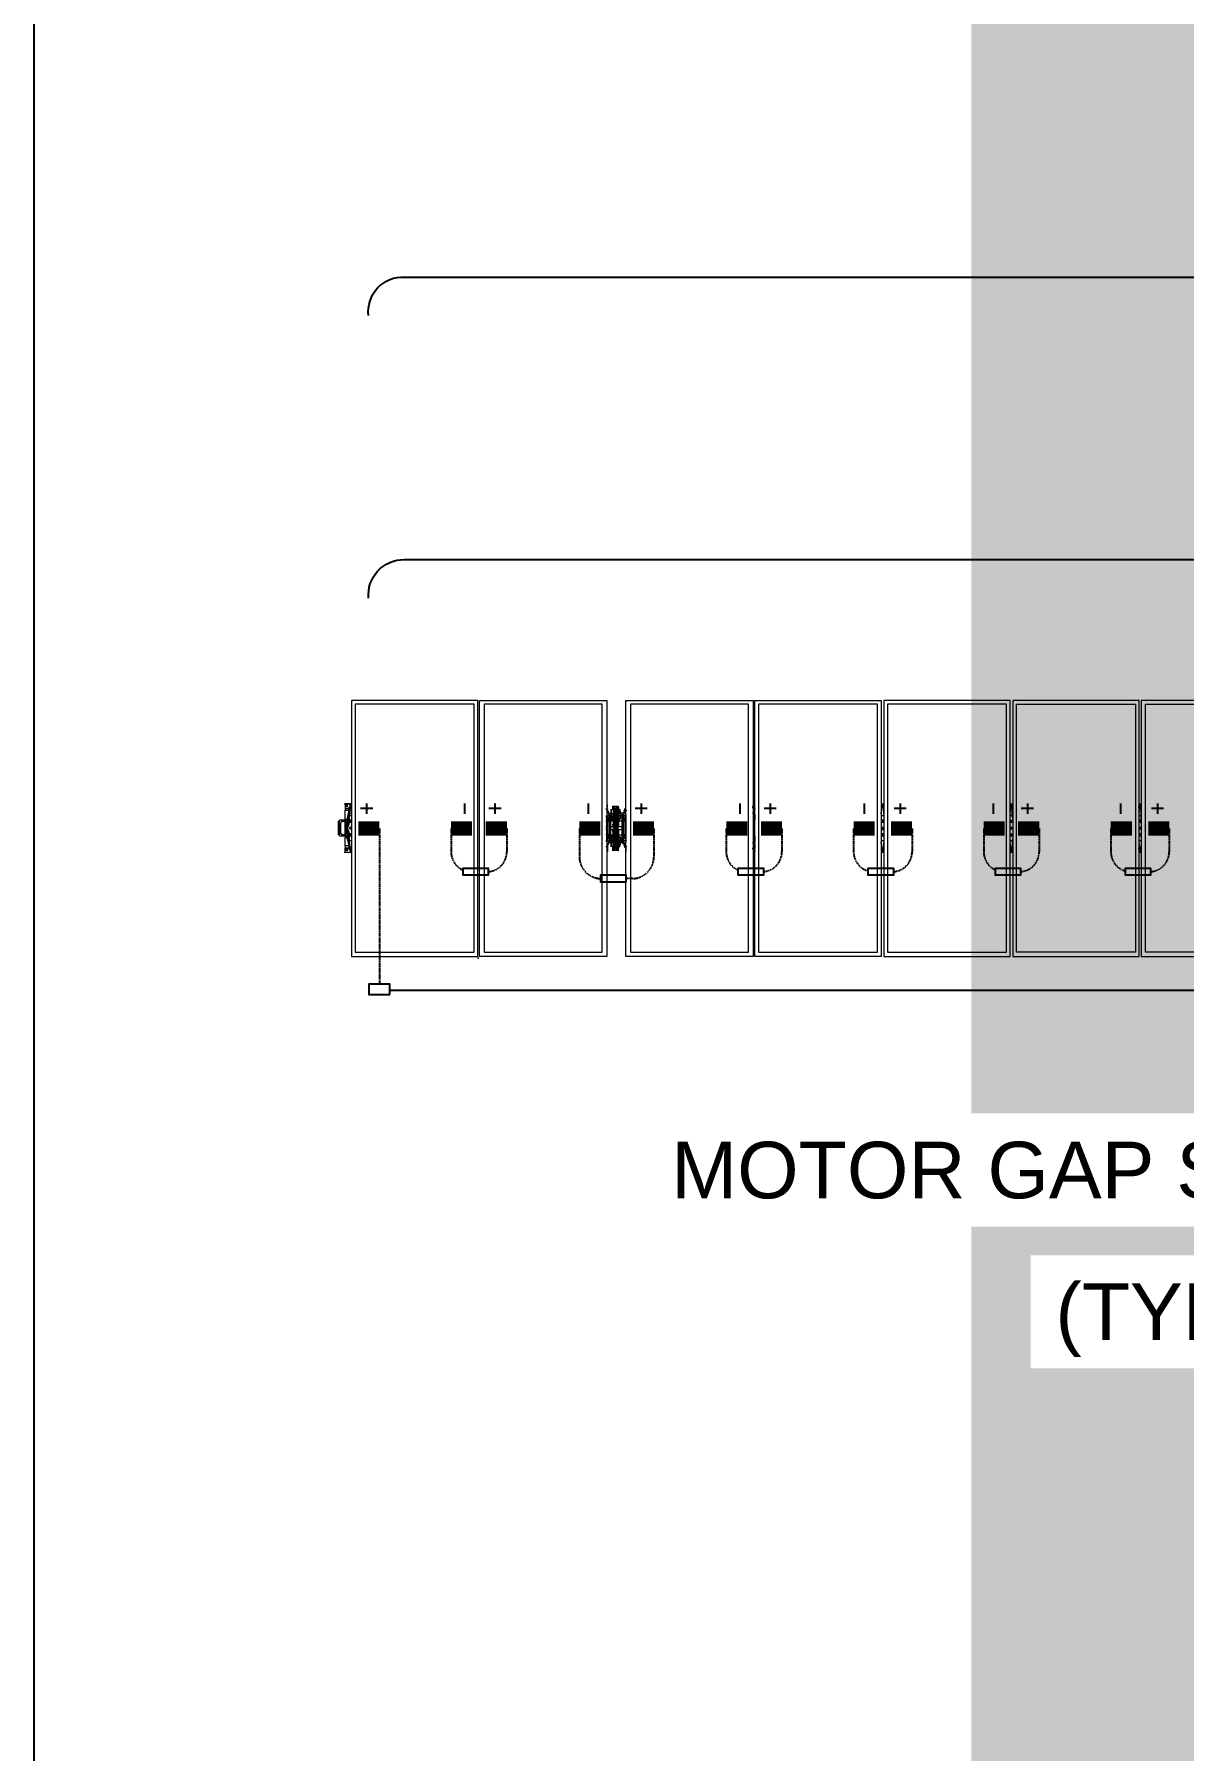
# Model space of a CAD drawing. Header units: feet. Extents: x -327 to 55127, y -2634 to 4121.
# Drawn here: x 0 to 406, y 2257 to 2864 of the extents above; entities that cross this region are included whole.
import ezdxf
from ezdxf import colors
from ezdxf.entities.mleader import LeaderData, LeaderLine
from ezdxf.enums import TextEntityAlignment as Align
from ezdxf.lldxf.tags import DXFTag
from ezdxf.math import Vec2, Vec3

# ---------------------------------------------------------------- set-up
doc = ezdxf.new("R2018")
doc.units = ezdxf.units.FT
doc.header["$MEASUREMENT"] = 0
doc.linetypes.add('HIDDEN', pattern=[0.375, 0.25, -0.125])
for name, color, linetype in [('E-DC HARNESS-POS', 10, 'DC HARNESS CABLE'), ('E-HARN-COMP', 8, 'Continuous'), ('E-TRNK-CABL-NEG', 6, 'HIDDEN'), ('E-TRUNK-CABLE-POS', 6, 'HIDDEN'), ('G-ANNO-TEXT', 1, 'Continuous'), ('Polarity-Text', 7, 'Continuous')]:
    doc.layers.add(name, color=color, linetype=linetype)
doc.styles.add('NEI-A', font='arial.ttf')
doc.styles.get("Standard").update_dxf_attribs({"font": 'arial.ttf'})
tags = doc.linetypes.add('DC HARNESS CABLE', pattern='A,0.5,-0.2,["DH",Standard,S=0.1,R=0,X=-0.1,Y=-0.05],-0.2', length=0.9).pattern_tags.tags
tags[6] = DXFTag(74, 10)

# ---------------------------------------------------------------- blocks, each defined once
blk = doc.blocks.new('A$Cc93f9aa1')
at = {"color": 2, "lineweight": 5}
blk.add_lwpolyline([(13.0495, 0.4683), (13.0511, 0.4716)], dxfattribs=at)
at = {"lineweight": 5}
for points in [[(11.8429, 0.4666), (11.6112, 0.4666), (11.6112, 0), (11.8429, 0)], [(11.6195, 0.4583), (11.8345, 0.4583), (11.8345, 0.0067), (11.6195, 0.0067)], [(11.8462, 0), (12.0762, 0), (12.0762, 0.4666), (11.8462, 0.4666)], [(11.8529, 0.0067), (11.8529, 0.4583), (12.0695, 0.4583), (12.0695, 0.0067)], [(12.0812, 0), (12.3112, 0), (12.3112, 0.4666), (12.0812, 0.4666)], [(12.3045, 0.0067), (12.3045, 0.4583), (12.0878, 0.4583), (12.0878, 0.0067)], [(12.5462, 0), (12.3162, 0), (12.3162, 0.4666), (12.5462, 0.4666)], [(12.5395, 0.0067), (12.5395, 0.4583), (12.3228, 0.4583), (12.3228, 0.0067)], [(12.7811, 0.4666), (12.7811, 0), (12.5495, 0), (12.5495, 0.4666)], [(12.7728, 0.4583), (12.5578, 0.4583), (12.5578, 0.0067), (12.7728, 0.0067)], [(12.8161, 0.4666), (13.0478, 0.4666), (13.0478, 0), (12.8161, 0)], [(12.8245, 0.4583), (12.8245, 0.0067), (13.0395, 0.0067), (13.0395, 0.4583)], [(13.2811, 0.4666), (13.0511, 0.4666), (13.0511, 0), (13.2811, 0)], [(13.0578, 0.4583), (13.0578, 0.0067), (13.2745, 0.0067), (13.2745, 0.4583)], [(12.7928, 0.2667), (12.7945, 0.2667), (12.7945, 0.2583), (12.7928, 0.2583)], [(12.7978, 0.2717), (12.7961, 0.2717)], [(12.7978, 0.2617), (12.7961, 0.2617)], [(12.8045, 0.2617), (12.8028, 0.2617)], [(11.8445, 0.235), (11.8445, 0.2333), (11.8429, 0.2333), (11.8429, 0.2317), (11.8445, 0.2317), (11.8462, 0.2317), (11.8462, 0.2333)], [(12.0795, 0.235), (12.0778, 0.2333), (12.0778, 0.2317), (12.0812, 0.2317), (12.0812, 0.2333), (12.0795, 0.2333)], [(12.3145, 0.235), (12.3128, 0.235), (12.3128, 0.2317), (12.3162, 0.2317), (12.3162, 0.2333), (12.3145, 0.2333)], [(12.5478, 0.235), (12.5478, 0.2333), (12.5462, 0.2333), (12.5462, 0.2317), (12.5478, 0.2317), (12.5495, 0.2317), (12.5495, 0.2333), (12.5495, 0.235)], [(12.7828, 0.245), (12.7811, 0.245)], [(12.7828, 0.235), (12.7811, 0.235)], [(12.7828, 0.23), (12.7811, 0.23)], [(12.7828, 0.22), (12.7811, 0.22)], [(12.7845, 0.2483), (12.7861, 0.2483), (12.7861, 0.245), (12.7845, 0.245), (12.7828, 0.2467), (12.7828, 0.2483)], [(12.7845, 0.2483), (12.7828, 0.2467), (12.7845, 0.245), (12.7861, 0.2467)], [(12.7861, 0.2167), (12.7861, 0.2183), (12.7861, 0.22), (12.7845, 0.22), (12.7828, 0.22), (12.7828, 0.2183), (12.7828, 0.2167), (12.7845, 0.2167)], [(12.7845, 0.22), (12.7828, 0.2183), (12.7845, 0.2167), (12.7861, 0.2183)], [(12.7861, 0.2467), (12.7845, 0.2467)], [(12.7945, 0.2483), (12.7928, 0.2483), (12.7911, 0.25), (12.7928, 0.2483)], [(12.7978, 0.2467), (12.7978, 0.2183), (12.7961, 0.2183), (12.7961, 0.2467)], [(12.7978, 0.2367), (12.7961, 0.2367)], [(12.7978, 0.23), (12.7961, 0.23)], [(12.7978, 0.23), (12.7961, 0.23)], [(12.8011, 0.2183), (12.8011, 0.2467), (12.8028, 0.2467), (12.8028, 0.2183)], [(12.8061, 0.23), (12.8045, 0.23)], [(12.8061, 0.23), (12.8045, 0.23)], [(12.8128, 0.2483), (12.8111, 0.2467), (12.8128, 0.245), (12.8145, 0.2467)], [(12.8128, 0.22), (12.8111, 0.2183), (12.8128, 0.2167), (12.8145, 0.2183)], [(12.8178, 0.235), (12.8161, 0.235)], [(12.8178, 0.23), (12.8161, 0.23)], [(13.2895, 0.25), (13.2878, 0.25)], [(13.2911, 0.23), (13.2895, 0.23), (13.2878, 0.22), (13.2895, 0.22)], [(13.2961, 0.22), (13.2945, 0.22)], [(12.7861, 0.2183), (12.7845, 0.2183)], [(12.7861, 0.2183), (12.7845, 0.2183)], [(12.7911, 0.2133), (12.7911, 0.215), (12.7945, 0.215), (12.7945, 0.2117), (12.7945, 0.21), (12.7928, 0.21), (12.7928, 0.2083)], [(12.7961, 0.2167), (12.7945, 0.2167)], [(12.7961, 0.1967), (12.7961, 0.195), (12.7945, 0.195)], [(12.7978, 0.2033), (12.7961, 0.2033)], [(12.7995, 0.1967), (12.7978, 0.1967)], [(12.7995, 0.195), (12.7978, 0.195)], [(12.8028, 0.195), (12.8011, 0.195)], [(12.8145, 0.21), (12.8145, 0.2133), (12.8161, 0.2133), (12.8161, 0.2117)]]:
    blk.add_lwpolyline(points, close=True, dxfattribs=at)
for points in [[(11.8462, 0.2767), (11.8429, 0.2767)], [(11.8445, 0.27), (11.8445, 0.2733), (11.8429, 0.2717), (11.8429, 0.27), (11.8429, 0.2683)], [(11.8445, 0.255), (11.8429, 0.255), (11.8429, 0.2633), (11.8445, 0.2733)], [(11.8445, 0.2467), (11.8429, 0.2467), (11.8429, 0.255)], [(11.8445, 0.2733), (11.8445, 0.275), (11.8445, 0.2733)], [(12.0812, 0.2767), (12.0762, 0.2767)], [(12.0762, 0.255), (12.0778, 0.255), (12.0778, 0.2633), (12.0795, 0.2733)], [(12.0812, 0.2467), (12.0778, 0.2467), (12.0762, 0.2467), (12.0762, 0.2517), (12.0778, 0.2533), (12.0778, 0.255)], [(12.0812, 0.275), (12.0795, 0.275), (12.0795, 0.2733), (12.0778, 0.2733), (12.0778, 0.27), (12.0778, 0.2683)], [(12.0795, 0.27), (12.0795, 0.2733), (12.0795, 0.275)], [(12.3162, 0.2767), (12.3112, 0.2767)], [(12.3128, 0.255), (12.3112, 0.255), (12.3112, 0.2567), (12.3128, 0.2633), (12.3128, 0.2733), (12.3128, 0.27), (12.3112, 0.2683)], [(12.3128, 0.2467), (12.3112, 0.2467), (12.3112, 0.255)], [(12.3145, 0.27), (12.3145, 0.2733), (12.3145, 0.275), (12.3128, 0.275), (12.3128, 0.2733), (12.3145, 0.2733)], [(12.5495, 0.2767), (12.5462, 0.2767)], [(12.5478, 0.255), (12.5462, 0.255), (12.5462, 0.2567), (12.5478, 0.2633), (12.5478, 0.2733), (12.5478, 0.275), (12.5478, 0.2733), (12.5478, 0.2717), (12.5462, 0.27), (12.5462, 0.2683)], [(12.5478, 0.2467), (12.5462, 0.2467), (12.5462, 0.255)], [(12.5478, 0.275), (12.5495, 0.275)], [(12.5495, 0.27), (12.5495, 0.2733)], [(12.7861, 0.2117), (12.7861, 0.2133), (12.7828, 0.2133), (12.7828, 0.2117), (12.7811, 0.21), (12.7811, 0.2133), (12.7828, 0.2133), (12.7828, 0.215), (12.7811, 0.215), (12.7811, 0.25), (12.7828, 0.25), (12.7828, 0.2517), (12.7828, 0.2533), (12.7811, 0.255), (12.7811, 0.2533), (12.7811, 0.255), (12.7811, 0.2517), (12.7861, 0.2517), (12.7861, 0.2533), (12.7861, 0.255), (12.7828, 0.265), (12.7811, 0.265), (12.7795, 0.2667)], [(12.7795, 0.255), (12.7795, 0.255)], [(12.7811, 0.2667), (12.7828, 0.2667), (12.7828, 0.2683), (12.7811, 0.2683), (12.7811, 0.27), (12.7811, 0.275)], [(12.7811, 0.27), (12.7811, 0.27)], [(12.7811, 0.2667), (12.7811, 0.2667)], [(12.7811, 0.265), (12.7861, 0.255), (12.7811, 0.255), (12.7811, 0.2567)], [(12.7811, 0.25), (12.7811, 0.2517)], [(12.7845, 0.2667), (12.7828, 0.2667), (12.7828, 0.2633), (12.7828, 0.265), (12.7845, 0.265), (12.7845, 0.2633)], [(12.7845, 0.2617), (12.7911, 0.2583), (12.7911, 0.2567)], [(12.7861, 0.2583), (12.7911, 0.2533)], [(12.7895, 0.2533), (12.7878, 0.2533), (12.7895, 0.2533), (12.7895, 0.2517), (12.7911, 0.2517), (12.7878, 0.255), (12.7878, 0.2517), (12.7861, 0.2517), (12.7878, 0.2517), (12.7878, 0.215), (12.7861, 0.215)], [(12.7861, 0.255), (12.7878, 0.255), (12.7861, 0.255), (12.7861, 0.2533)], [(12.7928, 0.2667), (12.7911, 0.2617), (12.7911, 0.25), (12.7911, 0.2517)], [(12.7911, 0.26), (12.7911, 0.25), (12.7928, 0.25), (12.7945, 0.2483), (12.7961, 0.2483)], [(12.7945, 0.255), (12.7945, 0.25), (12.7928, 0.25), (12.7911, 0.2517), (12.7928, 0.2567), (12.7928, 0.255), (12.7945, 0.255), (12.7945, 0.2583)], [(12.7928, 0.2667), (12.7928, 0.2667)], [(12.7928, 0.26), (12.7928, 0.26)], [(12.8045, 0.2683), (12.8028, 0.2683), (12.8011, 0.2683), (12.8011, 0.27), (12.7995, 0.27), (12.7978, 0.27), (12.7995, 0.27), (12.7978, 0.27), (12.7961, 0.2717), (12.7961, 0.2733), (12.7945, 0.2733), (12.7945, 0.27), (12.7961, 0.27), (12.7961, 0.2683), (12.7978, 0.2683), (12.7995, 0.2683), (12.7995, 0.2667)], [(12.7961, 0.27), (12.7945, 0.27), (12.7961, 0.27), (12.7978, 0.27), (12.7961, 0.27), (12.7978, 0.27), (12.7978, 0.2683), (12.7961, 0.2683), (12.7961, 0.2467)], [(12.7961, 0.2383), (12.7945, 0.2383), (12.7945, 0.2617), (12.7945, 0.27)], [(12.7945, 0.2667), (12.7961, 0.2667)], [(12.7961, 0.2733), (12.7978, 0.2733), (12.8028, 0.2733), (12.8045, 0.2733), (12.8061, 0.2733)], [(12.7961, 0.27), (12.7961, 0.27)], [(12.8028, 0.2467), (12.8028, 0.2683), (12.8011, 0.2683), (12.8011, 0.2467), (12.7995, 0.2467), (12.7995, 0.2183), (12.7978, 0.2183), (12.7978, 0.1967), (12.7961, 0.1967), (12.7961, 0.2183)], [(12.7978, 0.2717), (12.7995, 0.2717)], [(12.7978, 0.2667), (12.7995, 0.2667), (12.7995, 0.2467), (12.7978, 0.2467), (12.7978, 0.2683), (12.7995, 0.2683), (12.8011, 0.2683), (12.8028, 0.2683), (12.8028, 0.27), (12.8011, 0.27), (12.8028, 0.27), (12.8011, 0.27), (12.8028, 0.27), (12.8045, 0.27), (12.8028, 0.27), (12.8045, 0.27), (12.8061, 0.27)], [(12.8011, 0.2667), (12.8028, 0.2667)], [(12.8061, 0.2717), (12.8045, 0.2717), (12.8028, 0.27), (12.8045, 0.27), (12.8045, 0.2733), (12.8045, 0.2717)], [(12.8028, 0.2717), (12.8045, 0.2717), (12.8028, 0.2717)], [(12.8045, 0.27), (12.8045, 0.2617), (12.8045, 0.2383), (12.8028, 0.2383)], [(12.8028, 0.27), (12.8028, 0.27)], [(12.8078, 0.2517), (12.8078, 0.25), (12.8078, 0.2617), (12.8078, 0.2667), (12.8078, 0.2583), (12.8045, 0.2583), (12.8045, 0.2667), (12.8061, 0.2667), (12.8045, 0.2667)], [(12.8045, 0.2583), (12.8045, 0.255), (12.8078, 0.255), (12.8078, 0.2567), (12.8078, 0.2583)], [(12.8078, 0.2567), (12.8078, 0.2517), (12.8078, 0.25), (12.8061, 0.25), (12.8045, 0.255)], [(12.8061, 0.2667), (12.8061, 0.2667)], [(12.8061, 0.25), (12.8061, 0.2483), (12.8078, 0.25), (12.8061, 0.2483), (12.8078, 0.25), (12.8095, 0.25), (12.8095, 0.26)], [(12.8078, 0.26), (12.8078, 0.26)], [(12.8111, 0.255), (12.8095, 0.255), (12.8111, 0.255), (12.8111, 0.2533), (12.8111, 0.2517), (12.8145, 0.2517), (12.8145, 0.255), (12.8111, 0.255), (12.8161, 0.265), (12.8145, 0.265), (12.8161, 0.2667), (12.8145, 0.2667), (12.8145, 0.27), (12.8145, 0.275), (12.8161, 0.275)], [(12.8145, 0.265), (12.8095, 0.255), (12.8111, 0.255), (12.8111, 0.2533)], [(12.8145, 0.255), (12.8161, 0.255), (12.8161, 0.2533), (12.8161, 0.255), (12.8161, 0.2533), (12.8161, 0.2517), (12.8145, 0.2517), (12.8145, 0.25), (12.8161, 0.25), (12.8161, 0.215), (12.8145, 0.215), (12.8145, 0.2133), (12.8111, 0.2133), (12.8111, 0.2117), (12.8111, 0.21), (12.8095, 0.21), (12.8145, 0.2), (12.8161, 0.2), (12.8145, 0.2017)], [(12.8111, 0.215), (12.8095, 0.215), (12.8095, 0.2517), (12.8111, 0.2517), (12.8095, 0.2517), (12.8095, 0.255)], [(12.8095, 0.2517), (12.8095, 0.2517)], [(12.8111, 0.2517), (12.8111, 0.2517)], [(12.8145, 0.27), (12.8145, 0.27)], [(12.8145, 0.2667), (12.8145, 0.2667)], [(12.8161, 0.2567), (12.8161, 0.255)], [(12.8161, 0.2517), (12.8161, 0.25)], [(12.8178, 0.255), (12.8178, 0.255)], [(13.2928, 0.2767), (13.2811, 0.2767)], [(13.2828, 0.27), (13.2828, 0.2733), (13.2811, 0.2733), (13.2811, 0.2717)], [(13.2845, 0.255), (13.2845, 0.2467), (13.2811, 0.2467)], [(13.2811, 0.245), (13.2845, 0.245), (13.2861, 0.245), (13.2861, 0.2533), (13.2878, 0.25), (13.2878, 0.2467)], [(13.2945, 0.2767), (13.2928, 0.2767), (13.2928, 0.2683), (13.2861, 0.2683), (13.2861, 0.2717), (13.2845, 0.2717), (13.2845, 0.27), (13.2828, 0.2733), (13.2845, 0.255), (13.2861, 0.255), (13.2861, 0.2533), (13.2845, 0.27), (13.2845, 0.2683), (13.2845, 0.2667), (13.2861, 0.265), (13.2861, 0.2683), (13.2845, 0.2683)], [(13.2828, 0.2733), (13.2828, 0.275), (13.2828, 0.2733)], [(13.2845, 0.2667), (13.2878, 0.25), (13.2895, 0.25), (13.2861, 0.265), (13.2928, 0.265), (13.2928, 0.2683)], [(13.2928, 0.265), (13.2928, 0.25), (13.2895, 0.25), (13.2895, 0.2467), (13.2878, 0.2467), (13.2878, 0.245), (13.2861, 0.245), (13.2878, 0.245), (13.2895, 0.245), (13.2895, 0.2467), (13.2928, 0.2467), (13.2928, 0.25)], [(13.2895, 0.2733), (13.2878, 0.2733), (13.2911, 0.2733), (13.2928, 0.2733)], [(13.2878, 0.2717), (13.2911, 0.2717)], [(11.8462, 0.2467), (11.8429, 0.2467)], [(11.8462, 0.245), (11.8429, 0.245), (11.8445, 0.245)], [(11.8429, 0.245), (11.8429, 0.2433), (11.8462, 0.2433)], [(11.8462, 0.2217), (11.8429, 0.2217), (11.8429, 0.22)], [(11.8462, 0.22), (11.8429, 0.22), (11.8445, 0.22)], [(12.0762, 0.2467), (12.0778, 0.2467)], [(12.0812, 0.245), (12.0778, 0.245), (12.0762, 0.245)], [(12.0812, 0.2433), (12.0778, 0.2433), (12.0762, 0.2433)], [(12.0812, 0.2217), (12.0778, 0.2217), (12.0762, 0.2217)], [(12.0762, 0.22), (12.0778, 0.22), (12.0812, 0.22)], [(12.0778, 0.2433), (12.0778, 0.245)], [(12.0778, 0.22), (12.0778, 0.2217)], [(12.3162, 0.2467), (12.3112, 0.2467)], [(12.3162, 0.245), (12.3112, 0.245), (12.3128, 0.245)], [(12.3112, 0.245), (12.3112, 0.2433), (12.3162, 0.2433)], [(12.3162, 0.2217), (12.3112, 0.2217), (12.3112, 0.22)], [(12.3162, 0.22), (12.3112, 0.22), (12.3128, 0.22)], [(12.5495, 0.2467), (12.5462, 0.2467)], [(12.5495, 0.245), (12.5462, 0.245), (12.5478, 0.245)], [(12.5462, 0.245), (12.5462, 0.2433), (12.5495, 0.2433)], [(12.5495, 0.2217), (12.5462, 0.2217), (12.5462, 0.22)], [(12.5495, 0.22), (12.5462, 0.22), (12.5478, 0.22)], [(12.7811, 0.2467), (12.7828, 0.2467), (12.7828, 0.2483), (12.7845, 0.2483), (12.7861, 0.2483), (12.7861, 0.2467), (12.7878, 0.2467)], [(12.7811, 0.2183), (12.7828, 0.2183), (12.7828, 0.22), (12.7845, 0.22), (12.7861, 0.22), (12.7861, 0.2183), (12.7861, 0.2167), (12.7845, 0.2167), (12.7828, 0.2183)], [(12.7828, 0.2483), (12.7828, 0.2483)], [(12.7828, 0.2467), (12.7828, 0.245), (12.7845, 0.245), (12.7861, 0.245), (12.7861, 0.2467), (12.7845, 0.2467), (12.7861, 0.2467), (12.7845, 0.2467), (12.7861, 0.2467), (12.7845, 0.2467), (12.7861, 0.2467), (12.7845, 0.2467)], [(12.7828, 0.2467), (12.7828, 0.2467)], [(12.7828, 0.245), (12.7828, 0.245)], [(12.7828, 0.22), (12.7828, 0.22)], [(12.7845, 0.2483), (12.7845, 0.2483)], [(12.7845, 0.245), (12.7845, 0.245)], [(12.7845, 0.22), (12.7845, 0.22)], [(12.7861, 0.2483), (12.7861, 0.2483)], [(12.7861, 0.2467), (12.7861, 0.2467)], [(12.7861, 0.245), (12.7861, 0.245)], [(12.7861, 0.22), (12.7861, 0.22)], [(12.7945, 0.245), (12.7878, 0.245)], [(12.7978, 0.235), (12.7961, 0.235), (12.7945, 0.235), (12.7945, 0.2367), (12.7945, 0.2383), (12.7945, 0.2367), (12.7961, 0.235), (12.7878, 0.235), (12.7878, 0.23), (12.7961, 0.23), (12.7945, 0.2283), (12.7945, 0.2267), (12.7945, 0.23), (12.7961, 0.23), (12.7945, 0.23)], [(12.7878, 0.22), (12.7945, 0.22)], [(12.7945, 0.2467), (12.7945, 0.2483), (12.7961, 0.2483), (12.7945, 0.2483), (12.7945, 0.25)], [(12.7945, 0.195), (12.7945, 0.1933), (12.7961, 0.1933), (12.7961, 0.195), (12.7945, 0.195), (12.7945, 0.2033), (12.7945, 0.2267), (12.7961, 0.2267)], [(12.7961, 0.1933), (12.8028, 0.1933), (12.8045, 0.1933), (12.8028, 0.1933), (12.8028, 0.195), (12.8011, 0.195), (12.8028, 0.195), (12.8045, 0.195), (12.8045, 0.2033), (12.8028, 0.2033), (12.8045, 0.2033), (12.8045, 0.2267), (12.8028, 0.2267)], [(12.8028, 0.23), (12.8095, 0.23), (12.8095, 0.235), (12.8028, 0.235)], [(12.8095, 0.2483), (12.8045, 0.2483), (12.8061, 0.2483), (12.8078, 0.2483), (12.8061, 0.2483), (12.8078, 0.2483)], [(12.8095, 0.245), (12.8045, 0.245), (12.8061, 0.2467), (12.8095, 0.2467)], [(12.8061, 0.235), (12.8045, 0.235), (12.8045, 0.2383), (12.8061, 0.2383)], [(12.8045, 0.2383), (12.8045, 0.2367), (12.8061, 0.2367), (12.8045, 0.2367), (12.8045, 0.235)], [(12.8045, 0.2267), (12.8045, 0.23), (12.8045, 0.2267), (12.8061, 0.2267)], [(12.8095, 0.2183), (12.8061, 0.2183), (12.8045, 0.22), (12.8095, 0.22)], [(12.8095, 0.235), (12.8111, 0.235)], [(12.8111, 0.2467), (12.8111, 0.245), (12.8111, 0.2483), (12.8128, 0.2483), (12.8111, 0.2483), (12.8111, 0.2467), (12.8128, 0.2467), (12.8145, 0.2467), (12.8128, 0.245), (12.8111, 0.245), (12.8128, 0.245), (12.8145, 0.245), (12.8145, 0.2467), (12.8128, 0.2467), (12.8145, 0.2467), (12.8128, 0.2467), (12.8145, 0.2467), (12.8128, 0.2467), (12.8145, 0.2467), (12.8128, 0.2467), (12.8145, 0.2467), (12.8145, 0.2483), (12.8128, 0.2483), (12.8145, 0.2483), (12.8145, 0.2467)], [(12.8111, 0.2483), (12.8111, 0.2483)], [(12.8111, 0.2467), (12.8111, 0.2467)], [(12.8111, 0.245), (12.8111, 0.245)], [(12.8128, 0.2183), (12.8145, 0.2183), (12.8128, 0.2183), (12.8145, 0.2183), (12.8128, 0.2183), (12.8145, 0.2183), (12.8128, 0.2183), (12.8145, 0.2183), (12.8128, 0.2183), (12.8145, 0.2183), (12.8145, 0.22), (12.8128, 0.22), (12.8111, 0.22), (12.8111, 0.2183), (12.8111, 0.2167), (12.8128, 0.2167), (12.8145, 0.2183), (12.8145, 0.2167), (12.8128, 0.2167), (12.8111, 0.2167), (12.8111, 0.2183), (12.8111, 0.22), (12.8128, 0.22), (12.8145, 0.22), (12.8145, 0.2183)], [(12.8111, 0.22), (12.8111, 0.22)], [(12.8128, 0.2483), (12.8128, 0.2483)], [(12.8128, 0.245), (12.8128, 0.245)], [(12.8128, 0.22), (12.8128, 0.22)], [(12.8145, 0.2483), (12.8145, 0.2483)], [(12.8145, 0.2467), (12.8145, 0.2467)], [(12.8145, 0.245), (12.8145, 0.245)], [(12.8145, 0.22), (12.8145, 0.22)], [(12.8161, 0.245), (12.8178, 0.245)], [(12.8161, 0.22), (12.8178, 0.22)], [(13.2811, 0.2433), (13.2845, 0.2433), (13.2845, 0.245), (13.2845, 0.2433), (13.2845, 0.245)], [(13.2811, 0.2317), (13.2845, 0.2317), (13.2845, 0.2333), (13.2828, 0.2333), (13.2828, 0.235), (13.2811, 0.2333)], [(13.2861, 0.2217), (13.2845, 0.2217), (13.2845, 0.22), (13.2845, 0.2217), (13.2811, 0.2217)], [(13.2811, 0.22), (13.2845, 0.22), (13.2861, 0.22), (13.2878, 0.22)], [(13.2828, 0.1917), (13.2845, 0.21), (13.2861, 0.2117), (13.2861, 0.22), (13.2878, 0.22), (13.2895, 0.22), (13.2895, 0.2183), (13.2878, 0.2183), (13.2878, 0.22), (13.2878, 0.215), (13.2878, 0.2167), (13.2895, 0.2167), (13.2878, 0.2167), (13.2878, 0.215), (13.2845, 0.2), (13.2861, 0.2), (13.2895, 0.2167), (13.2928, 0.2167), (13.2928, 0.2)], [(13.2895, 0.2317), (13.2895, 0.235), (13.2861, 0.2433), (13.2861, 0.245), (13.2845, 0.245), (13.2845, 0.2467)], [(13.2878, 0.235), (13.2845, 0.2433), (13.2861, 0.2433), (13.2845, 0.2433), (13.2861, 0.2433), (13.2861, 0.245), (13.2845, 0.245), (13.2861, 0.245)], [(13.2895, 0.235), (13.2878, 0.235), (13.2878, 0.2317), (13.2845, 0.2233)], [(13.2845, 0.2217), (13.2845, 0.22), (13.2861, 0.22), (13.2861, 0.2217), (13.2845, 0.2217), (13.2861, 0.2217), (13.2845, 0.22), (13.2861, 0.22), (13.2845, 0.22), (13.2845, 0.2183), (13.2845, 0.21)], [(13.2878, 0.2217), (13.2861, 0.2217), (13.2895, 0.23), (13.2911, 0.23)], [(13.2878, 0.245), (13.2895, 0.235), (13.2911, 0.235), (13.2895, 0.235), (13.2895, 0.23), (13.2878, 0.23)], [(13.2911, 0.2317), (13.2911, 0.235), (13.2895, 0.245)], [(13.2945, 0.2467), (13.2928, 0.2467), (13.2945, 0.2467), (13.2961, 0.245), (13.2978, 0.245), (13.2961, 0.245), (13.2928, 0.245), (13.2928, 0.2183), (13.2945, 0.2183), (13.2945, 0.22), (13.2961, 0.22), (13.2961, 0.2183), (13.2961, 0.22), (13.2978, 0.22), (13.2995, 0.22), (13.2995, 0.2217)], [(13.2978, 0.2467), (13.2961, 0.2467), (13.2945, 0.2467), (13.2928, 0.2467), (13.2928, 0.245), (13.2945, 0.245)], [(13.2928, 0.2467), (13.2961, 0.2467), (13.2978, 0.2467), (13.2978, 0.245), (13.2995, 0.245), (13.2995, 0.2433), (13.3011, 0.2433)], [(13.2928, 0.22), (13.2928, 0.2233), (13.2928, 0.2417), (13.2928, 0.245)], [(13.3011, 0.2217), (13.2995, 0.2217), (13.2995, 0.22), (13.2978, 0.22), (13.2978, 0.2183), (13.2961, 0.2183), (13.2928, 0.2183), (13.2945, 0.2183), (13.2995, 0.2183), (13.3028, 0.2183)], [(13.2945, 0.22), (13.2928, 0.22), (13.2961, 0.22), (13.2978, 0.22), (13.2961, 0.22), (13.2978, 0.22), (13.2995, 0.22)], [(13.3028, 0.2467), (13.2995, 0.2467), (13.2945, 0.2467), (13.2961, 0.2467), (13.2961, 0.245)], [(13.2995, 0.2433), (13.2995, 0.245), (13.2978, 0.245), (13.2961, 0.245), (13.2961, 0.2467)], [(13.2995, 0.245), (13.2978, 0.245)], [(13.3011, 0.2283), (13.3011, 0.2233), (13.3011, 0.2433), (13.3011, 0.2383)], [(13.3011, 0.2267), (13.3011, 0.2283), (13.3011, 0.2383), (13.3028, 0.2383)], [(13.3011, 0.2367), (13.3011, 0.2383), (13.3011, 0.2367)], [(13.3028, 0.245), (13.3045, 0.245), (13.3045, 0.22), (13.3028, 0.22)], [(11.8445, 0.2183), (11.8429, 0.2183), (11.8429, 0.21), (11.8429, 0.2), (11.8445, 0.1933), (11.8445, 0.1917), (11.8462, 0.1917)], [(11.8429, 0.2183), (11.8462, 0.2183)], [(11.8445, 0.19), (11.8445, 0.1933), (11.8429, 0.1933), (11.8429, 0.195), (11.8429, 0.1967)], [(11.8462, 0.1883), (11.8429, 0.1883)], [(11.8445, 0.195), (11.8445, 0.1917), (11.8445, 0.19), (11.8462, 0.19)], [(12.0778, 0.21), (12.0778, 0.2117), (12.0762, 0.215), (12.0762, 0.2183), (12.0778, 0.2183), (12.0762, 0.2183)], [(12.0762, 0.21), (12.0778, 0.21), (12.0778, 0.2), (12.0795, 0.1933), (12.0795, 0.1917), (12.0812, 0.1917)], [(12.0812, 0.1883), (12.0762, 0.1883)], [(12.0812, 0.2183), (12.0778, 0.2183)], [(12.0778, 0.1967), (12.0778, 0.195), (12.0778, 0.1917), (12.0795, 0.1917), (12.0795, 0.19), (12.0795, 0.1917), (12.0795, 0.195)], [(12.3145, 0.1917), (12.3128, 0.1917), (12.3128, 0.2), (12.3112, 0.21), (12.3112, 0.2183), (12.3128, 0.2183)], [(12.3112, 0.2183), (12.3162, 0.2183)], [(12.3112, 0.1967), (12.3128, 0.195), (12.3128, 0.19), (12.3145, 0.19), (12.3145, 0.1917), (12.3145, 0.195)], [(12.3162, 0.1883), (12.3112, 0.1883)], [(12.5478, 0.1917), (12.5478, 0.2), (12.5462, 0.21), (12.5462, 0.2183), (12.5478, 0.2183)], [(12.5462, 0.2183), (12.5495, 0.2183)], [(12.5462, 0.1967), (12.5462, 0.195), (12.5478, 0.1933), (12.5478, 0.19), (12.5495, 0.19)], [(12.5495, 0.1883), (12.5462, 0.1883)], [(12.5495, 0.195), (12.5495, 0.1917), (12.5478, 0.1917), (12.5478, 0.19)], [(12.7795, 0.21), (12.7795, 0.21)], [(12.7811, 0.2017), (12.7795, 0.2)], [(12.7811, 0.2133), (12.7811, 0.215)], [(12.7811, 0.2117), (12.7811, 0.21), (12.7861, 0.21), (12.7811, 0.2), (12.7828, 0.2), (12.7861, 0.21), (12.7861, 0.2117), (12.7861, 0.21), (12.7878, 0.21), (12.7911, 0.2133), (12.7895, 0.2133), (12.7895, 0.2117), (12.7878, 0.2117), (12.7895, 0.2117)], [(12.7811, 0.1983), (12.7828, 0.1983), (12.7811, 0.1967)], [(12.7811, 0.1983), (12.7811, 0.1983)], [(12.7811, 0.195), (12.7811, 0.19)], [(12.7811, 0.195), (12.7811, 0.195)], [(12.7828, 0.2183), (12.7828, 0.2183)], [(12.7828, 0.2167), (12.7828, 0.2167)], [(12.7845, 0.2017), (12.7845, 0.2), (12.7828, 0.2), (12.7828, 0.2017), (12.7828, 0.1983), (12.7845, 0.1983)], [(12.7845, 0.2183), (12.7861, 0.2183)], [(12.7845, 0.2183), (12.7861, 0.2183)], [(12.7845, 0.2183), (12.7861, 0.2183)], [(12.7845, 0.2183), (12.7861, 0.2183)], [(12.7845, 0.2183), (12.7861, 0.2183)], [(12.7845, 0.2167), (12.7845, 0.2167)], [(12.7845, 0.2033), (12.7911, 0.2067), (12.7911, 0.2083)], [(12.7861, 0.2183), (12.7861, 0.2183)], [(12.7861, 0.2167), (12.7861, 0.2167)], [(12.7861, 0.215), (12.7861, 0.215)], [(12.7861, 0.2133), (12.7878, 0.2133), (12.7878, 0.21), (12.7861, 0.21)], [(12.7861, 0.2067), (12.7911, 0.2117)], [(12.7878, 0.215), (12.7878, 0.215)], [(12.7911, 0.205), (12.7911, 0.215), (12.7928, 0.2167), (12.7945, 0.2167), (12.7928, 0.2167), (12.7911, 0.215)], [(12.7928, 0.1983), (12.7911, 0.205), (12.7911, 0.215), (12.7911, 0.2133)], [(12.7945, 0.215), (12.7945, 0.2167), (12.7928, 0.215)], [(12.7945, 0.2067), (12.7945, 0.1983), (12.7928, 0.1983), (12.7928, 0.2067), (12.7945, 0.2067), (12.7945, 0.21)], [(12.7928, 0.205), (12.7928, 0.205)], [(12.7961, 0.2167), (12.7945, 0.2167), (12.7945, 0.2183)], [(12.7945, 0.1983), (12.7961, 0.1983)], [(12.7978, 0.1933), (12.7961, 0.1933), (12.7978, 0.1933), (12.7961, 0.1933), (12.7978, 0.195), (12.7995, 0.195), (12.7978, 0.195), (12.7978, 0.1967)], [(12.7978, 0.195), (12.7961, 0.195), (12.7961, 0.1967)], [(12.8028, 0.2183), (12.8028, 0.1967), (12.8011, 0.1967), (12.8011, 0.2183), (12.7995, 0.2183), (12.7995, 0.1983), (12.7978, 0.1983)], [(12.7995, 0.1983), (12.7995, 0.1967), (12.8011, 0.1967), (12.8028, 0.1967), (12.8011, 0.1967), (12.8011, 0.195), (12.8028, 0.195), (12.8045, 0.1933), (12.8061, 0.1933), (12.8045, 0.1933), (12.8028, 0.1933)], [(12.8011, 0.1983), (12.8028, 0.1983)], [(12.8028, 0.195), (12.8028, 0.1967), (12.8028, 0.195), (12.8045, 0.195), (12.8045, 0.1933)], [(12.8061, 0.195), (12.8045, 0.195), (12.8028, 0.1967)], [(12.8095, 0.205), (12.8095, 0.215), (12.8078, 0.215), (12.8061, 0.2167), (12.8045, 0.2167), (12.8095, 0.2167)], [(12.8045, 0.21), (12.8045, 0.2067), (12.8078, 0.2067), (12.8078, 0.2083), (12.8078, 0.21), (12.8061, 0.21), (12.8045, 0.2117), (12.8061, 0.215), (12.8078, 0.215), (12.8078, 0.2083)], [(12.8045, 0.1983), (12.8061, 0.1983), (12.8045, 0.1983), (12.8045, 0.2067)], [(12.8061, 0.215), (12.8061, 0.2167), (12.8078, 0.2167), (12.8061, 0.2167), (12.8078, 0.215), (12.8061, 0.2167), (12.8078, 0.2167)], [(12.8078, 0.2067), (12.8078, 0.1983), (12.8078, 0.215), (12.8078, 0.2133)], [(12.8078, 0.205), (12.8078, 0.205)], [(12.8095, 0.215), (12.8095, 0.215)], [(12.8111, 0.2117), (12.8095, 0.2117), (12.8095, 0.21), (12.8095, 0.2133), (12.8111, 0.2133)], [(12.8095, 0.21), (12.8111, 0.21)], [(12.8111, 0.2183), (12.8111, 0.2183)], [(12.8111, 0.2167), (12.8111, 0.2167)], [(12.8111, 0.215), (12.8111, 0.215)], [(12.8161, 0.2), (12.8111, 0.21), (12.8145, 0.21)], [(12.8128, 0.2167), (12.8128, 0.2167)], [(12.8145, 0.2183), (12.8145, 0.2183)], [(12.8145, 0.2167), (12.8145, 0.2167)], [(12.8145, 0.1967), (12.8145, 0.1983), (12.8161, 0.1983)], [(12.8145, 0.1983), (12.8145, 0.1983)], [(12.8145, 0.195), (12.8145, 0.19), (12.8161, 0.19)], [(12.8161, 0.215), (12.8161, 0.2133)], [(12.8178, 0.2117), (12.8161, 0.2117), (12.8161, 0.21)], [(12.8178, 0.21), (12.8178, 0.21)], [(13.2811, 0.2183), (13.2845, 0.2183)], [(13.2811, 0.1933), (13.2828, 0.1917), (13.2828, 0.19), (13.2845, 0.19)], [(13.2811, 0.1883), (13.2928, 0.1883)], [(13.2945, 0.1883), (13.2928, 0.1883), (13.2928, 0.1967), (13.2861, 0.1967), (13.2861, 0.195), (13.2845, 0.195), (13.2828, 0.1917), (13.2828, 0.19)], [(13.2845, 0.1917), (13.2828, 0.1917), (13.2828, 0.195)], [(13.2845, 0.1967), (13.2845, 0.195), (13.2861, 0.2117), (13.2878, 0.215), (13.2895, 0.215)], [(13.2928, 0.1967), (13.2928, 0.2), (13.2861, 0.2), (13.2861, 0.1967), (13.2845, 0.1967), (13.2845, 0.1983)], [(13.2911, 0.1933), (13.2878, 0.1933)], [(13.2895, 0.1917), (13.2878, 0.1917), (13.2911, 0.1917), (13.2928, 0.1917)], [(13.2928, 0.2167), (13.2928, 0.2183), (13.2895, 0.2183), (13.2895, 0.2167)], [(13.2928, 0.2183), (13.2945, 0.2183)]]:
    blk.add_lwpolyline(points, dxfattribs=at)
at = {"color": 8, "lineweight": 5, "true_color": 0x808080}
for points in [[(11.8462, 0.2767), (11.8429, 0.2767)], [(11.8429, 0.2733), (11.8429, 0.275), (11.8445, 0.275)], [(11.8429, 0.2617), (11.8429, 0.27), (11.8445, 0.27)], [(11.8429, 0.2667), (11.8429, 0.2683)], [(11.8462, 0.255), (11.8429, 0.255)], [(11.8445, 0.2733), (11.8445, 0.2733)], [(11.8445, 0.2733), (11.8462, 0.2583)], [(11.8462, 0.2683), (11.8462, 0.27)], [(12.0812, 0.2767), (12.0762, 0.2767)], [(12.0762, 0.2733), (12.0778, 0.2733), (12.0778, 0.275), (12.0795, 0.275)], [(12.0762, 0.27), (12.0778, 0.27), (12.0778, 0.2683), (12.0762, 0.2617)], [(12.0762, 0.2683), (12.0778, 0.2683), (12.0762, 0.2667)], [(12.0812, 0.255), (12.0778, 0.255)], [(12.0795, 0.2733), (12.0795, 0.2733)], [(12.0795, 0.2733), (12.0812, 0.2583)], [(12.0812, 0.2683), (12.0812, 0.27)], [(12.3162, 0.2767), (12.3112, 0.2767)], [(12.3112, 0.2733), (12.3128, 0.2733), (12.3128, 0.275)], [(12.3112, 0.27), (12.3128, 0.27), (12.3128, 0.2683), (12.3112, 0.2617)], [(12.3112, 0.2667), (12.3112, 0.2683), (12.3128, 0.2683)], [(12.3162, 0.255), (12.3112, 0.255)], [(12.3145, 0.2733), (12.3145, 0.2733)], [(12.3145, 0.2733), (12.3162, 0.2583)], [(12.3162, 0.2683), (12.3145, 0.27)], [(12.5495, 0.2767), (12.5462, 0.2767)], [(12.5462, 0.2733), (12.5462, 0.275), (12.5478, 0.275)], [(12.5462, 0.2617), (12.5462, 0.27), (12.5478, 0.27)], [(12.5462, 0.2667), (12.5462, 0.2683)], [(12.5495, 0.255), (12.5462, 0.255)], [(12.5478, 0.2733), (12.5495, 0.2583)], [(12.5495, 0.2733), (12.5495, 0.2733)], [(12.5495, 0.2683), (12.5495, 0.27)], [(12.7795, 0.2567), (12.7795, 0.2567)], [(12.7811, 0.2567), (12.7828, 0.2567)], [(12.7845, 0.26), (12.7861, 0.2583), (12.7878, 0.2583), (12.7895, 0.2567), (12.7911, 0.255)], [(12.7861, 0.2483), (12.7861, 0.2517)], [(12.7945, 0.2617), (12.7945, 0.27)], [(12.7945, 0.2583), (12.7961, 0.2583)], [(12.7945, 0.255), (12.7961, 0.255)], [(12.7961, 0.2733), (12.7961, 0.2717)], [(12.7961, 0.2717), (12.7961, 0.2717)], [(12.7961, 0.27), (12.7978, 0.27), (12.7995, 0.27), (12.7978, 0.27), (12.7995, 0.27), (12.8011, 0.27), (12.8028, 0.27), (12.8011, 0.27)], [(12.7961, 0.2617), (12.7961, 0.2383), (12.7961, 0.235), (12.7978, 0.235)], [(12.8028, 0.2717), (12.8028, 0.2733)], [(12.8028, 0.2717), (12.8028, 0.2717)], [(12.8028, 0.27), (12.8045, 0.27), (12.8045, 0.2617)], [(12.8028, 0.2617), (12.8028, 0.2383), (12.8028, 0.235)], [(12.8045, 0.2583), (12.8061, 0.2583)], [(12.8045, 0.255), (12.8061, 0.255)], [(12.8111, 0.2517), (12.8111, 0.2483)], [(12.8161, 0.2667), (12.8178, 0.2667)], [(12.8161, 0.2567), (12.8178, 0.2567)], [(12.8161, 0.2567), (12.8161, 0.2567)], [(13.2928, 0.2767), (13.2811, 0.2767)], [(13.2811, 0.275), (13.2828, 0.275)], [(13.2811, 0.265), (13.2828, 0.2733)], [(13.2845, 0.255), (13.2811, 0.255)], [(12.7828, 0.25), (12.7828, 0.2483)], [(12.7828, 0.245), (12.7828, 0.22)], [(12.7861, 0.22), (12.7861, 0.245)], [(12.7945, 0.25), (12.7961, 0.25)], [(12.7961, 0.2033), (12.7961, 0.2267), (12.7961, 0.23), (12.7978, 0.23)], [(12.8028, 0.2033), (12.8028, 0.23)], [(12.8045, 0.25), (12.8061, 0.25)], [(12.8045, 0.235), (12.8061, 0.235)], [(12.8045, 0.23), (12.8061, 0.23)], [(12.8111, 0.245), (12.8111, 0.22)], [(12.8145, 0.2483), (12.8145, 0.25)], [(12.8145, 0.22), (12.8145, 0.245)], [(13.2961, 0.245), (13.2978, 0.245)], [(13.2961, 0.22), (13.2978, 0.22)], [(13.3028, 0.2467), (13.3028, 0.2183)], [(11.8429, 0.21), (11.8462, 0.21)], [(11.8429, 0.2033), (11.8429, 0.195), (11.8445, 0.195)], [(11.8445, 0.1967), (11.8429, 0.1967), (11.8429, 0.1983)], [(11.8445, 0.19), (11.8429, 0.19), (11.8429, 0.1917)], [(11.8462, 0.1883), (11.8429, 0.1883)], [(11.8462, 0.2067), (11.8445, 0.1917)], [(11.8445, 0.1917), (11.8445, 0.1917)], [(11.8462, 0.1967), (11.8462, 0.195), (11.8479, 0.195)], [(12.0762, 0.195), (12.0778, 0.195), (12.0778, 0.1967), (12.0762, 0.2033)], [(12.0762, 0.1967), (12.0778, 0.1967), (12.0762, 0.1983)], [(12.0795, 0.19), (12.0778, 0.19), (12.0778, 0.1917), (12.0762, 0.1917)], [(12.0812, 0.1883), (12.0762, 0.1883)], [(12.0778, 0.21), (12.0812, 0.21)], [(12.0812, 0.2067), (12.0795, 0.1917)], [(12.0795, 0.1917), (12.0795, 0.1917)], [(12.0812, 0.1967), (12.0812, 0.195), (12.0828, 0.195)], [(12.3112, 0.21), (12.3162, 0.21)], [(12.3112, 0.195), (12.3128, 0.195), (12.3128, 0.1967), (12.3112, 0.2033)], [(12.3112, 0.1967), (12.3112, 0.1983)], [(12.3128, 0.19), (12.3128, 0.1917), (12.3112, 0.1917)], [(12.3162, 0.1883), (12.3112, 0.1883)], [(12.3162, 0.2067), (12.3145, 0.1917)], [(12.3145, 0.195), (12.3162, 0.1967)], [(12.3145, 0.195), (12.3162, 0.195), (12.3145, 0.195)], [(12.3145, 0.1917), (12.3145, 0.1917)], [(12.5462, 0.21), (12.5495, 0.21)], [(12.5462, 0.2033), (12.5462, 0.195), (12.5478, 0.195)], [(12.5478, 0.1967), (12.5462, 0.1967), (12.5462, 0.1983)], [(12.5478, 0.19), (12.5462, 0.1917)], [(12.5495, 0.1883), (12.5462, 0.1883)], [(12.5495, 0.2067), (12.5478, 0.1917)], [(12.5495, 0.1967), (12.5495, 0.195), (12.5512, 0.195)], [(12.5495, 0.1917), (12.5495, 0.1917)], [(12.7795, 0.2083), (12.7795, 0.2083)], [(12.7811, 0.21), (12.7811, 0.2083)], [(12.7811, 0.1983), (12.7828, 0.1983)], [(12.7811, 0.1967), (12.7828, 0.1967)], [(12.7811, 0.195), (12.7828, 0.195)], [(12.7828, 0.2167), (12.7828, 0.215)], [(12.7911, 0.21), (12.7895, 0.2083), (12.7878, 0.2083), (12.7861, 0.2067), (12.7845, 0.205)], [(12.7861, 0.215), (12.7861, 0.2167)], [(12.7945, 0.215), (12.7961, 0.215)], [(12.7945, 0.2117), (12.7961, 0.2117)], [(12.7945, 0.2067), (12.7961, 0.2067)], [(12.7945, 0.195), (12.7945, 0.2033)], [(12.7961, 0.195), (12.7978, 0.195), (12.7995, 0.195)], [(12.7961, 0.1933), (12.7961, 0.1933)], [(12.7961, 0.1933), (12.7978, 0.1933)], [(12.7995, 0.1967), (12.8011, 0.1967), (12.8028, 0.1967)], [(12.8011, 0.195), (12.8028, 0.195), (12.8045, 0.195), (12.8028, 0.195), (12.8045, 0.195), (12.8045, 0.2033)], [(12.8028, 0.1933), (12.8028, 0.1933)], [(12.8028, 0.1933), (12.8045, 0.1933)], [(12.8061, 0.215), (12.8045, 0.215)], [(12.8045, 0.2117), (12.8061, 0.2117)], [(12.8045, 0.2067), (12.8061, 0.2067)], [(12.8111, 0.2167), (12.8111, 0.215)], [(12.8145, 0.215), (12.8145, 0.2167)], [(12.8145, 0.1967), (12.8161, 0.1967)], [(12.8145, 0.195), (12.8161, 0.195)], [(12.8161, 0.2083), (12.8161, 0.21)], [(12.8161, 0.2083), (12.8161, 0.2083)], [(13.2811, 0.21), (13.2845, 0.21)], [(13.2828, 0.1917), (13.2828, 0.1933), (13.2811, 0.2)], [(13.2828, 0.19), (13.2811, 0.19)], [(13.2928, 0.1883), (13.2811, 0.1883)]]:
    blk.add_lwpolyline(points, dxfattribs=at)
for points in [[(11.8479, 0.27), (11.8462, 0.27)], [(12.0828, 0.27), (12.0812, 0.27)], [(12.3162, 0.27), (12.3145, 0.27)], [(12.5512, 0.27), (12.5495, 0.27)], [(12.7828, 0.27), (12.7811, 0.27)], [(12.7828, 0.2667), (12.7811, 0.2667)], [(12.8045, 0.27), (12.8028, 0.27)], [(12.8161, 0.27), (12.8145, 0.27)], [(12.7978, 0.2367), (12.7961, 0.2367)], [(12.7978, 0.2283), (12.7961, 0.2283)], [(12.8045, 0.2367), (12.8028, 0.2367)], [(12.8045, 0.2283), (12.8028, 0.2283)], [(12.7995, 0.195), (12.7978, 0.195)], [(12.8178, 0.1983), (12.8161, 0.1983)]]:
    blk.add_lwpolyline(points, close=True, dxfattribs=at)
blk = doc.blocks.new('DETAIL_TITLE')
at = {"style": 'NEI-A', "flags": 8}
blk.add_attdef('#', text='', height=0.2, dxfattribs=at).set_placement((0.5922, -0.5109), align=Align.MIDDLE_CENTER)
at = {"lineweight": 30, "flags": 104}
blk.add_attdef('DETAIL_TITLE', text='', height=0.2, dxfattribs=at).set_placement((0.9099, -0.5251), align=Align.BOTTOM_LEFT)
at = {"style": 'NEI-A'}
for tag, p in [('SCALE:', (0.9386, -0.7379)), ('1"_=_', (1.5474, -0.7379))]:
    blk.add_attdef(tag, text='', height=0.1, dxfattribs=at).set_placement(p, align=Align.BOTTOM_LEFT)

msp = doc.modelspace()

# ---------------------------------------------------------------- linework, layer by layer
msp.add_lwpolyline([(0, 4121.03), (4102.45, 4121.03), (4102.45, 669.44), (0, 669.44)], close=True)
at = {"layer": 'E-DC HARNESS-POS', "ltscale": 0.5}
msp.add_lwpolyline([(125.56, 2526.14), (794.09, 2526.14), (794.09, 2518.9)], dxfattribs=at)
at = {"layer": 'E-HARN-COMP', "const_width": 5}
for points in [[(114.5, 2583.32), (121.96, 2583.32)], [(147.29, 2583.32), (154.74, 2583.32)], [(159.55, 2583.32), (167.01, 2583.32)], [(192.63, 2583.32), (200.08, 2583.32)], [(211.56, 2583.32), (219.01, 2583.32)], [(244.53, 2583.32), (251.99, 2583.32)], [(256.8, 2583.32), (264.25, 2583.32)], [(289.55, 2583.32), (297.01, 2583.32)], [(302.8, 2583.32), (310.25, 2583.32)], [(335.55, 2583.32), (343.01, 2583.32)], [(347.72, 2583.32), (355.18, 2583.32)], [(380.48, 2583.32), (387.93, 2583.32)], [(393.68, 2583.32), (401.14, 2583.32)]]:
    msp.add_lwpolyline(points, dxfattribs=at)
at = {"layer": 'E-HARN-COMP'}
for points in [[(155.97, 2569.23), (151.41, 2569.23), (151.41, 2566.91), (155.97, 2566.91)], [(155.97, 2566.91), (160.53, 2566.91), (160.53, 2569.23), (155.97, 2569.23)], [(204.66, 2566.84), (200.1, 2566.84), (200.1, 2564.51), (204.66, 2564.51)], [(204.66, 2564.51), (209.23, 2564.51), (209.23, 2566.84), (204.66, 2566.84)], [(253.21, 2569.23), (248.65, 2569.23), (248.65, 2566.91), (253.21, 2566.91)], [(253.21, 2566.91), (257.78, 2566.91), (257.78, 2569.23), (253.21, 2569.23)], [(299.21, 2569.23), (294.65, 2569.23), (294.65, 2566.91), (299.21, 2566.91)], [(299.21, 2566.91), (303.78, 2566.91), (303.78, 2569.23), (299.21, 2569.23)], [(344.14, 2569.23), (339.57, 2569.23), (339.57, 2566.91), (344.14, 2566.91)], [(344.14, 2566.91), (348.7, 2566.91), (348.7, 2569.23), (344.14, 2569.23)], [(390.1, 2569.23), (385.54, 2569.23), (385.54, 2566.91), (390.1, 2566.91)], [(390.1, 2566.91), (394.67, 2566.91), (394.67, 2569.23), (390.1, 2569.23)]]:
    msp.add_lwpolyline(points, dxfattribs=at)
msp.add_lwpolyline([(125.68, 2524.63), (125.68, 2528.24), (118.23, 2528.24), (118.23, 2524.63)], close=True, dxfattribs=at)
at = {"layer": 'E-TRNK-CABL-NEG', "ltscale": 0.1}
for points in [[(147.29, 2583.32), (147.29, 2575.08, 0.294061), (151.41, 2568.68, 0.294061)], [(192.63, 2583.32), (192.63, 2573.35, 0.404462), (200.11, 2565.61)], [(244.53, 2583.32), (244.53, 2575.08, 0.294061), (248.65, 2568.68, 0.294061)], [(289.55, 2583.32), (289.55, 2575.08, 0.334879), (294.65, 2568.32, 0.334879)], [(335.55, 2583.32), (335.55, 2575.08, 0.289984), (339.57, 2568.73, 0.289984)], [(380.48, 2583.32), (380.48, 2575.08, 0.333388), (385.54, 2568.33, 0.333388)]]:
    msp.add_lwpolyline(points, format="xyb", dxfattribs=at)
at = {"layer": 'E-TRUNK-CABLE-POS', "ltscale": 0.1}
msp.add_lwpolyline([(121.96, 2583.32), (121.96, 2528.24)], dxfattribs=at)
for points in [[(167.01, 2583.32), (167.01, 2575.08, -0.391396), (160.53, 2568.08, -0.391396)], [(219.01, 2583.32), (219.01, 2573.35, -0.404462), (211.53, 2565.61), (209.23, 2565.61)], [(264.25, 2583.32), (264.25, 2575.08, -0.391396), (257.78, 2568.08, -0.391396)], [(310.25, 2583.32), (310.25, 2575.08, -0.391396), (303.78, 2568.08, -0.391396)], [(355.18, 2583.32), (355.18, 2575.08, -0.391396), (348.7, 2568.08, -0.391396)], [(401.14, 2583.32), (401.14, 2575.08, -0.391396), (394.67, 2568.08, -0.391396)]]:
    msp.add_lwpolyline(points, format="xyb", dxfattribs=at)
at = {"layer": 'G-ANNO-TEXT', "flags": 128}
for points in [[(118.13, 2764.58, -0.463783), (130.9, 2778.23), (1378.72, 2778.23, 0.298343), (1397.23, 2791.88, 0.298343), (1415.73, 2778.23), (2669.37, 2778.23, -0.4246), (2688.92, 2764.58)], [(118.13, 2664.72, -0.444717), (130.8, 2678.37), (749.15, 2678.37, 0.298343), (767.65, 2692.02, 0.298343), (786.16, 2678.37), (1406.65, 2678.37, -0.298343), (1425.16, 2664.72)]]:
    msp.add_lwpolyline(points, format="xyb", dxfattribs=at)
at = {"layer": 'Polarity-Text'}
for p, q in [((119.59, 2590.36), (115.32, 2590.36)), ((117.46, 2592.17), (117.46, 2588.55)), ((152.06, 2592.1), (152.06, 2588.48)), ((164.95, 2590.36), (160.68, 2590.36)), ((162.82, 2592.17), (162.82, 2588.55)), ((195.78, 2592.1), (195.78, 2588.48)), ((216.65, 2590.36), (212.38, 2590.36)), ((214.51, 2592.17), (214.51, 2588.55)), ((249.3, 2592.1), (249.3, 2588.48)), ((262.2, 2590.36), (257.92, 2590.36)), ((260.06, 2592.17), (260.06, 2588.55)), ((293.34, 2592.1), (293.34, 2588.48)), ((308.19, 2590.36), (303.92, 2590.36)), ((306.06, 2592.17), (306.06, 2588.55)), ((338.95, 2592.1), (338.95, 2588.48)), ((353.12, 2590.36), (348.84, 2590.36)), ((350.98, 2592.17), (350.98, 2588.55)), ((383.88, 2592.1), (383.88, 2588.48)), ((399.08, 2590.36), (394.81, 2590.36)), ((396.94, 2592.17), (396.94, 2588.55))]:
    msp.add_line(p, q, dxfattribs=at)

# ---------------------------------------------------------------- block references
at = {"xscale": 194.04614304, "yscale": 194.04614304, "zscale": 194.04614304, "rotation": 180}
msp.add_blockref('A$Cc93f9aa1', (2689.23, 2628.59), dxfattribs=at)
at = {"layer": 'G-ANNO-TEXT'}
ref = msp.add_blockref('DETAIL_TITLE', (64.44, 3394.18), dxfattribs=dict(at, xscale=128.9267043143703, yscale=128.9267043143703, zscale=128.9267043143703))
lines = msp.add_mtext('{\\LDC BLOCK TYPE-1 (3) STRINGS (78) MODULES [580W] }', dxfattribs={"layer": '0', "insert": (181.75, 3365.15), "char_height": 1362.0506, "attachment_point": 1})
ref.add_attrib('DETAIL_TITLE', '', (181.75, 3365.15)).embed_mtext(lines)

# ---------------------------------------------------------------- next in the draw order: leaders
ml = msp.add_multileader_mtext('Standard', dxfattribs=at)
ml.set_content('(TYP.) BLA DROPS', color=256, style='NEI-A')
ml.set_leader_properties()
ml.build(insert=Vec2(0, 0))
ml.multileader.update_dxf_attribs({"dogleg_length": 0.36, "arrow_head_size": 22.51})
ctx = ml.context
ctx.base_point, ctx.char_height, ctx.arrow_head_size, ctx.landing_gap_size, ctx.plane_origin = Vec3(340.96, 2409.57, -22.9), 20, 22.51, 23.05, Vec3(8306.63, -3162.3, -22.9)
ctx.text_align_type = 2
notes = []
notes.append((ctx, [(1, (1, 1, 0), (678.42, 2409.57, -22.9), (-1, 0), 46.1, [(0, [(792.76, 2514.7, -22.9), (809.55, 2497.74, -22.9)], 0, [])])]))
ctx.mtext.insert, ctx.mtext.width, ctx.mtext.alignment, ctx.mtext.flow_direction = Vec3(609.27, 2422.51, -22.9), 247.1441, 3, 5
ctx.mtext.has_bg_fill, ctx.mtext.bg_color, ctx.mtext.bg_scale_factor, ctx.mtext.bg_transparency, ctx.mtext.use_window_bg_color = 1, -1073741824, 1.5, 0, 1
for ctx, leaders in notes:
    for number, flags, end, landing, length, lines in leaders:
        leader = LeaderData()
        leader.index, (leader.has_last_leader_line, leader.has_dogleg_vector, leader.attachment_direction) = number, flags
        leader.last_leader_point, leader.dogleg_vector, leader.dogleg_length = Vec3(end), Vec3(landing), length
        for number, points, colour, breaks in lines:
            line = LeaderLine()
            line.index, line.vertices, line.color, line.breaks = number, Vec3.list(points), colors.encode_raw_color(colour), breaks
            leader.lines.append(line)
        ctx.leaders.append(leader)

# ---------------------------------------------------------------- next in the draw order: leaders
ml = msp.add_multileader_mtext('Standard', dxfattribs=at)
ml.set_content('MOTOR GAP STRING JUMPER', color=256, style='NEI-A')
ml.set_leader_properties()
ml.build(insert=Vec2(0, 0))
ml.multileader.update_dxf_attribs({"dogleg_length": 0.36, "arrow_head_size": 22.51})
ctx = ml.context
ctx.base_point, ctx.char_height, ctx.arrow_head_size, ctx.landing_gap_size, ctx.plane_origin = Vec3(204.47, 2462.43, -22.9), 20, 22.51, 23.05, Vec3(8412.36, -2986.48, -22.9)
ctx.text_align_type = 2
notes = []
notes.append((ctx, [(1, (1, 1, 0), (700.94, 2462.43, -22.9), (-1, 0), 46.1, [(0, [(795.78, 2605.32, -22.9)], 0, [])])]))
ctx.mtext.insert, ctx.mtext.width, ctx.mtext.alignment, ctx.mtext.flow_direction = Vec3(631.79, 2472.6, -22.9), 406.5438, 3, 5
ctx.mtext.has_bg_fill, ctx.mtext.bg_color, ctx.mtext.bg_scale_factor, ctx.mtext.bg_transparency, ctx.mtext.use_window_bg_color = 1, -1073741824, 1.5, 0, 1
for ctx, leaders in notes:
    for number, flags, end, landing, length, lines in leaders:
        leader = LeaderData()
        leader.index, (leader.has_last_leader_line, leader.has_dogleg_vector, leader.attachment_direction) = number, flags
        leader.last_leader_point, leader.dogleg_vector, leader.dogleg_length = Vec3(end), Vec3(landing), length
        for number, points, colour, breaks in lines:
            line = LeaderLine()
            line.index, line.vertices, line.color, line.breaks = number, Vec3.list(points), colors.encode_raw_color(colour), breaks
            leader.lines.append(line)
        ctx.leaders.append(leader)

doc.saveas('drawing.dxf')
